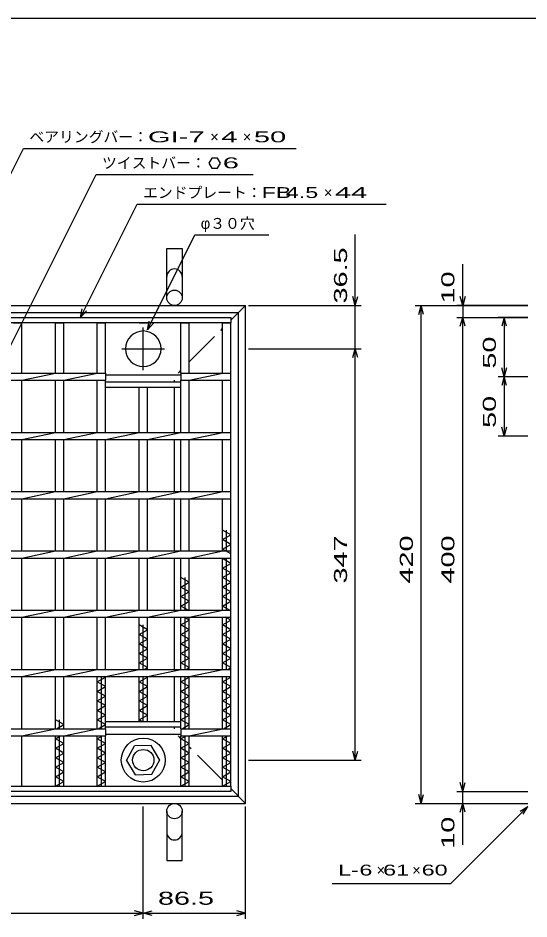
# Model space of a CAD drawing. Units: millimetres, scale not verified. Extents: x -910 to 866, y -641 to 527.
# Drawn here: x -407 to 23, y -233 to 527 of the extents above; entities that cross this region are included whole.
import ezdxf
from ezdxf.enums import TextEntityAlignment as Align

# ---------------------------------------------------------------- set-up
doc = ezdxf.new("R2010")
doc.units = ezdxf.units.MM
doc.header["$LTSCALE"] = 5
doc.linetypes.add('CHAIN', pattern=[18.5, 12, -1.5, 3.5, -1.5])
doc.linetypes.add('DASHED', pattern=[7.5, 6, -1.5])
for name, color, linetype, lineweight in [('0_2', 150, 'Continuous', 25), ('16', 3, 'Continuous', 25), ('19', 6, 'Continuous', 25), ('22', 4, 'Continuous', 25)]:
    doc.layers.add(name, color=color, linetype=linetype, lineweight=lineweight)
doc.styles.add('ベクトル', font='')
doc.styles.get('ベクトル').set_extended_font_data('ベクトル')

msp = doc.modelspace()

# ---------------------------------------------------------------- linework, layer by layer
at = {"layer": '0_2'}
msp.add_line((-864.5, 526.75), (865.5, 526.75), dxfattribs=at)
at = {"layer": '16'}
for p, q in [((-623, 274.25), (-228, 274.25)), ((-228, 274.25), (-228, 269.75)), ((-228, 269.75), (-623, 269.75)), ((-411.2, 269.75), (-404.2, 269.75)), ((-404.2, 227.25), (-404.2, 269.75)), ((-375.9, 227.25), (-375.9, 269.75)), ((-375.9, 269.75), (-368.9, 269.75)), ((-368.9, 227.25), (-368.9, 269.75)), ((-340.6, 227.25), (-340.6, 269.75)), ((-340.6, 269.75), (-333.6, 269.75)), ((-333.6, 227.25), (-333.6, 269.75)), ((-305.3, 269.75), (-298.3, 269.75)), ((-270, 227.25), (-270, 269.75)), ((-270, 269.75), (-263, 269.75)), ((-263, 227.25), (-263, 269.75)), ((-235, 227.25), (-235, 269.75)), ((-235, 269.75), (-228, 269.75)), ((-228, -121.25), (-228, 269.75)), ((-517.1, 227.25), (-333.6, 227.25)), ((-517.1, 221.25), (-333.6, 221.25)), ((-404.2, 221.25), (-375.9, 227.25)), ((-404.2, 177.25), (-404.2, 221.25)), ((-375.9, 177.25), (-375.9, 221.25)), ((-368.9, 221.25), (-340.6, 227.25)), ((-368.9, 177.25), (-368.9, 221.25)), ((-340.6, 177.25), (-340.6, 221.25)), ((-333.6, 227.25), (-333.6, 221.25)), ((-333.6, 225.75), (-270, 225.75)), ((-333.6, 177.25), (-333.6, 221.25)), ((-270, 227.25), (-228, 227.25)), ((-270, 227.25), (-270, 221.25)), ((-270, 221.25), (-228, 221.25)), ((-270, 177.25), (-270, 221.25)), ((-263, 221.25), (-234.7, 227.25)), ((-263, 177.25), (-263, 221.25)), ((-235, 177.25), (-235, 221.25)), ((-228, 221.25), (-228, 227.25)), ((-333.6, 219.75), (-270, 219.75)), ((-333.6, 215.25), (-333.6, 219.75)), ((-333.6, 215.25), (-270, 215.25)), ((-305.3, 177.25), (-305.3, 215.25)), ((-298.3, 177.25), (-298.3, 215.25)), ((-270, 215.25), (-270, 219.75)), ((-623, 177.25), (-228, 177.25)), ((-404.2, 171.25), (-375.9, 177.25)), ((-368.9, 171.25), (-340.6, 177.25)), ((-333.6, 171.25), (-305.3, 177.25)), ((-298.3, 171.25), (-270, 177.25)), ((-263, 171.25), (-234.7, 177.25)), ((-228, 171.25), (-228, 177.25)), ((-623, 171.25), (-228, 171.25)), ((-404.2, 127.25), (-404.2, 171.25)), ((-375.9, 127.25), (-375.9, 171.25)), ((-368.9, 127.25), (-368.9, 171.25)), ((-340.6, 127.25), (-340.6, 171.25)), ((-333.6, 127.25), (-333.6, 171.25)), ((-305.3, 127.25), (-305.3, 171.25)), ((-298.3, 127.25), (-298.3, 171.25)), ((-270, 127.25), (-270, 171.25)), ((-263, 127.25), (-263, 171.25)), ((-235, 127.25), (-235, 171.25)), ((-623, 127.25), (-228, 127.25)), ((-404.2, 121.25), (-375.9, 127.25)), ((-368.9, 121.25), (-340.6, 127.25)), ((-333.6, 121.25), (-305.3, 127.25)), ((-298.3, 121.25), (-270, 127.25)), ((-263, 121.25), (-234.7, 127.25)), ((-228, 121.25), (-228, 127.25)), ((-623, 121.25), (-228, 121.25)), ((-404.2, 77.25), (-404.2, 121.25)), ((-375.9, 77.25), (-375.9, 121.25)), ((-368.9, 77.25), (-368.9, 121.25)), ((-340.6, 77.25), (-340.6, 121.25)), ((-333.6, 77.25), (-333.6, 121.25)), ((-305.3, 77.25), (-305.3, 121.25)), ((-298.3, 77.25), (-298.3, 121.25)), ((-270, 77.25), (-270, 121.25)), ((-263, 77.25), (-263, 121.25)), ((-235, 77.25), (-235, 121.25)), ((-228, 90.75), (-235, 94.75)), ((-231.5, 77.25), (-231.5, 94.75)), ((-235, 86.75), (-228, 90.75)), ((-228, 82.75), (-235, 86.75)), ((-623, 77.25), (-228, 77.25)), ((-404.2, 71.25), (-375.9, 77.25)), ((-368.9, 71.25), (-340.6, 77.25)), ((-333.6, 71.25), (-305.3, 77.25)), ((-298.3, 71.25), (-270, 77.25)), ((-263, 71.25), (-234.7, 77.25)), ((-235, 78.75), (-228, 82.75)), ((-228, 74.75), (-235, 78.75)), ((-228, 71.25), (-228, 77.25)), ((-623, 71.25), (-228, 71.25)), ((-404.2, 27.25), (-404.2, 71.25)), ((-375.9, 27.25), (-375.9, 71.25)), ((-368.9, 27.25), (-368.9, 71.25)), ((-340.6, 27.25), (-340.6, 71.25)), ((-333.6, 27.25), (-333.6, 71.25)), ((-305.3, 27.25), (-305.3, 71.25)), ((-298.3, 27.25), (-298.3, 71.25)), ((-270, 27.25), (-270, 71.25)), ((-263, 27.25), (-263, 71.25)), ((-235, 27.25), (-235, 71.25)), ((-235, 70.75), (-234.125, 71.25)), ((-228, 66.75), (-235, 70.75)), ((-231.5, 27.25), (-231.5, 71.25)), ((-235, 62.75), (-228, 66.75)), ((-228, 58.75), (-235, 62.75)), ((-263, 50.75), (-270, 54.75)), ((-266.5, 27.25), (-266.5, 54.75)), ((-235, 54.75), (-228, 58.75)), ((-228, 50.75), (-235, 54.75)), ((-270, 46.75), (-263, 50.75)), ((-263, 42.75), (-270, 46.75)), ((-235, 46.75), (-228, 50.75)), ((-228, 42.75), (-235, 46.75)), ((-270, 38.75), (-263, 42.75)), ((-263, 34.75), (-270, 38.75)), ((-235, 38.75), (-228, 42.75)), ((-228, 34.75), (-235, 38.75)), ((-270, 30.75), (-263, 34.75)), ((-263.875, 27.25), (-270, 30.75)), ((-235, 30.75), (-228, 34.75)), ((-228, 26.75), (-235, 30.75)), ((-623, 27.25), (-228, 27.25)), ((-404.2, 21.25), (-375.9, 27.25)), ((-368.9, 21.25), (-340.6, 27.25)), ((-333.6, 21.25), (-305.3, 27.25)), ((-298.3, 21.25), (-270, 27.25)), ((-263, 21.25), (-234.7, 27.25)), ((-228, 21.25), (-228, 27.25)), ((-623, 21.25), (-228, 21.25)), ((-404.2, -22.75), (-404.2, 21.25)), ((-375.9, -22.75), (-375.9, 21.25)), ((-368.9, -22.75), (-368.9, 21.25)), ((-340.6, -22.75), (-340.6, 21.25)), ((-333.6, -22.75), (-333.6, 21.25)), ((-305.3, -22.75), (-305.3, 21.25)), ((-298.3, -22.75), (-298.3, 21.25)), ((-270, -22.75), (-270, 21.25)), ((-270, 14.75), (-263, 18.75)), ((-263, 18.75), (-267.375, 21.25)), ((-266.5, -22.75), (-266.5, 21.25)), ((-263, -22.75), (-263, 21.25)), ((-235, -22.75), (-235, 21.25)), ((-235, 14.75), (-228, 18.75)), ((-228, 18.75), (-232.375, 21.25)), ((-231.5, -22.75), (-231.5, 21.25)), ((-298.3, 10.75), (-305.3, 14.75)), ((-305.3, 6.75), (-298.3, 10.75)), ((-301.8, -22.75), (-301.8, 14.75)), ((-263, 10.75), (-270, 14.75)), ((-270, 6.75), (-263, 10.75)), ((-228, 10.75), (-235, 14.75)), ((-235, 6.75), (-228, 10.75)), ((-298.3, 2.75), (-305.3, 6.75)), ((-305.3, -1.25), (-298.3, 2.75)), ((-263, 2.75), (-270, 6.75)), ((-270, -1.25), (-263, 2.75)), ((-228, 2.75), (-235, 6.75)), ((-235, -1.25), (-228, 2.75)), ((-298.3, -5.25), (-305.3, -1.25)), ((-305.3, -9.25), (-298.3, -5.25)), ((-263, -5.25), (-270, -1.25)), ((-270, -9.25), (-263, -5.25)), ((-228, -5.25), (-235, -1.25)), ((-235, -9.25), (-228, -5.25)), ((-298.3, -13.25), (-305.3, -9.25)), ((-305.3, -17.25), (-298.3, -13.25)), ((-263, -13.25), (-270, -9.25)), ((-270, -17.25), (-263, -13.25)), ((-228, -13.25), (-235, -9.25)), ((-235, -17.25), (-228, -13.25)), ((-623, -22.75), (-228, -22.75)), ((-404.2, -28.75), (-375.9, -22.75)), ((-368.9, -28.75), (-340.6, -22.75)), ((-333.6, -28.75), (-305.3, -22.75)), ((-298.3, -21.25), (-305.3, -17.25)), ((-300.925, -22.75), (-298.3, -21.25)), ((-298.3, -28.75), (-270, -22.75)), ((-263, -21.25), (-270, -17.25)), ((-265.625, -22.75), (-263, -21.25)), ((-263, -28.75), (-234.7, -22.75)), ((-228, -21.25), (-235, -17.25)), ((-230.625, -22.75), (-228, -21.25)), ((-228, -28.75), (-228, -22.75)), ((-623, -28.75), (-228, -28.75)), ((-404.2, -72.75), (-404.2, -28.75)), ((-375.9, -72.75), (-375.9, -28.75)), ((-368.9, -72.75), (-368.9, -28.75)), ((-340.6, -72.75), (-340.6, -28.75)), ((-340.6, -33.25), (-333.6, -29.25)), ((-337.1, -72.75), (-337.1, -28.75)), ((-333.6, -29.25), (-334.475, -28.75)), ((-333.6, -72.75), (-333.6, -28.75)), ((-305.3, -66.75), (-305.3, -28.75)), ((-305.3, -33.25), (-298.3, -29.25)), ((-301.8, -66.75), (-301.8, -28.75)), ((-298.3, -29.25), (-299.175, -28.75)), ((-298.3, -66.75), (-298.3, -28.75)), ((-270, -72.75), (-270, -28.75)), ((-270, -33.25), (-263, -29.25)), ((-266.5, -72.75), (-266.5, -28.75)), ((-263, -29.25), (-263.875, -28.75)), ((-263, -72.75), (-263, -28.75)), ((-235, -72.75), (-235, -28.75)), ((-235, -33.25), (-228, -29.25)), ((-231.5, -72.75), (-231.5, -28.75)), ((-228, -29.25), (-228.875, -28.75)), ((-333.6, -37.25), (-340.6, -33.25)), ((-340.6, -41.25), (-333.6, -37.25)), ((-298.3, -37.25), (-305.3, -33.25)), ((-305.3, -41.25), (-298.3, -37.25)), ((-263, -37.25), (-270, -33.25)), ((-270, -41.25), (-263, -37.25)), ((-228, -37.25), (-235, -33.25)), ((-235, -41.25), (-228, -37.25)), ((-333.6, -45.25), (-340.6, -41.25)), ((-340.6, -49.25), (-333.6, -45.25)), ((-298.3, -45.25), (-305.3, -41.25)), ((-305.3, -49.25), (-298.3, -45.25)), ((-263, -45.25), (-270, -41.25)), ((-270, -49.25), (-263, -45.25)), ((-228, -45.25), (-235, -41.25)), ((-235, -49.25), (-228, -45.25)), ((-333.6, -53.25), (-340.6, -49.25)), ((-298.3, -53.25), (-305.3, -49.25)), ((-263, -53.25), (-270, -49.25)), ((-228, -53.25), (-235, -49.25)), ((-340.6, -57.25), (-333.6, -53.25)), ((-333.6, -61.25), (-340.6, -57.25)), ((-305.3, -57.25), (-298.3, -53.25)), ((-298.3, -61.25), (-305.3, -57.25)), ((-270, -57.25), (-263, -53.25)), ((-263, -61.25), (-270, -57.25)), ((-235, -57.25), (-228, -53.25)), ((-228, -61.25), (-235, -57.25)), ((-368.9, -69.25), (-375.9, -65.25)), ((-372.4, -72.75), (-372.4, -65.25)), ((-340.6, -65.25), (-333.6, -61.25)), ((-333.6, -69.25), (-340.6, -65.25)), ((-333.6, -66.75), (-270, -66.75)), ((-333.6, -71.25), (-333.6, -66.75)), ((-305.3, -65.25), (-298.3, -61.25)), ((-302.675, -66.75), (-305.3, -65.25)), ((-270, -65.25), (-263, -61.25)), ((-263, -69.25), (-270, -65.25)), ((-270, -71.25), (-270, -66.75)), ((-235, -65.25), (-228, -61.25)), ((-228, -69.25), (-235, -65.25)), ((-517.1, -72.75), (-333.6, -72.75)), ((-404.2, -78.75), (-375.9, -72.75)), ((-375.025, -72.75), (-368.9, -69.25)), ((-368.9, -78.75), (-340.6, -72.75)), ((-339.725, -72.75), (-333.6, -69.25)), ((-333.6, -71.25), (-270, -71.25)), ((-333.6, -72.75), (-333.6, -78.75)), ((-270, -72.75), (-228, -72.75)), ((-270, -72.75), (-270, -78.75)), ((-269.125, -72.75), (-263, -69.25)), ((-263, -78.75), (-234.7, -72.75)), ((-234.125, -72.75), (-228, -69.25)), ((-228, -78.75), (-228, -72.75)), ((-517.1, -78.75), (-333.6, -78.75)), ((-404.2, -121.25), (-404.2, -78.75)), ((-375.9, -121.25), (-375.9, -78.75)), ((-375.9, -81.25), (-371.525, -78.75)), ((-368.9, -85.25), (-375.9, -81.25)), ((-372.4, -121.25), (-372.4, -78.75)), ((-368.9, -121.25), (-368.9, -78.75)), ((-340.6, -121.25), (-340.6, -78.75)), ((-340.6, -81.25), (-336.225, -78.75)), ((-333.6, -85.25), (-340.6, -81.25)), ((-337.1, -121.25), (-337.1, -78.75)), ((-333.6, -77.25), (-270, -77.25)), ((-333.6, -121.25), (-333.6, -78.75)), ((-270, -78.75), (-228, -78.75)), ((-270, -121.25), (-270, -78.75)), ((-270, -81.25), (-265.625, -78.75)), ((-263, -85.25), (-270, -81.25)), ((-266.5, -121.25), (-266.5, -78.75)), ((-263, -121.25), (-263, -78.75)), ((-235, -121.25), (-235, -78.75)), ((-235, -81.25), (-230.625, -78.75)), ((-228, -85.25), (-235, -81.25)), ((-231.5, -121.25), (-231.5, -78.75)), ((-375.9, -89.25), (-368.9, -85.25)), ((-368.9, -93.25), (-375.9, -89.25)), ((-340.6, -89.25), (-333.6, -85.25)), ((-333.6, -93.25), (-340.6, -89.25)), ((-315.796, -99.592), (-309.094, -87.3)), ((-295.098, -86.958), (-309.094, -87.3)), ((-287.8, -99.25), (-295.098, -86.958)), ((-270, -89.25), (-263, -85.25)), ((-263, -93.25), (-270, -89.25)), ((-235, -89.25), (-228, -85.25)), ((-228, -93.25), (-235, -89.25)), ((-375.9, -97.25), (-368.9, -93.25)), ((-368.9, -101.25), (-375.9, -97.25)), ((-340.6, -97.25), (-333.6, -93.25)), ((-333.6, -101.25), (-340.6, -97.25)), ((-270, -97.25), (-263, -93.25)), ((-263, -101.25), (-270, -97.25)), ((-235, -97.25), (-228, -93.25)), ((-228, -101.25), (-235, -97.25)), ((-375.9, -105.25), (-368.9, -101.25)), ((-368.9, -109.25), (-375.9, -105.25)), ((-340.6, -105.25), (-333.6, -101.25)), ((-333.6, -109.25), (-340.6, -105.25)), ((-315.796, -99.592), (-308.502, -111.542)), ((-294.506, -111.2), (-287.804, -98.908)), ((-270, -105.25), (-263, -101.25)), ((-263, -109.25), (-270, -105.25)), ((-235, -105.25), (-228, -101.25)), ((-228, -109.25), (-235, -105.25)), ((-375.9, -113.25), (-368.9, -109.25)), ((-368.9, -117.25), (-375.9, -113.25)), ((-340.6, -113.25), (-333.6, -109.25)), ((-333.6, -117.25), (-340.6, -113.25)), ((-308.502, -111.542), (-294.506, -111.2)), ((-270, -113.25), (-263, -109.25)), ((-263, -117.25), (-270, -113.25)), ((-235, -113.25), (-228, -109.25)), ((-228, -117.25), (-235, -113.25)), ((-623, -121.25), (-228, -121.25)), ((-411.2, -121.25), (-404.2, -121.25)), ((-375.9, -121.25), (-368.9, -117.25)), ((-375.9, -121.25), (-368.9, -121.25)), ((-340.6, -121.25), (-333.6, -117.25)), ((-340.6, -121.25), (-333.6, -121.25)), ((-305.3, -121.25), (-298.3, -121.25)), ((-270, -121.25), (-263, -117.25)), ((-270, -121.25), (-263, -121.25)), ((-235, -121.25), (-228, -117.25)), ((-235, -121.25), (-228, -121.25)), ((-228, -121.25), (-228, -125.75)), ((-228, -125.75), (-623, -125.75))]:
    msp.add_line(p, q, dxfattribs=at)
at = {"layer": '16', "linetype": 'CHAIN'}
for p, q in [((-301.8, 229.75), (-301.8, 265.75)), ((-319.8, 247.75), (-283.8, 247.75))]:
    msp.add_line(p, q, dxfattribs=at)
at = {"layer": '16'}
for radius in [18.5, 9]:
    msp.add_circle((-301.8, -99.25), radius, dxfattribs=at)
for start, end in [(90, 270), (270, 90)]:
    msp.add_arc((-301.8, 247.75), 15, start, end, dxfattribs=at)
at = {"layer": '19'}
for p, q in [((-282, 290.75), (-282, 332.37)), ((-282, 332.37), (-269, 332.37)), ((-269, 332.37), (-269, 290.75)), ((-635.5, 284.25), (-215.5, 284.25)), ((-215.5, -135.75), (-215.5, 284.25)), ((-629.5, 278.25), (-221.5, 278.25)), ((-221.5, -129.75), (-221.5, 278.25)), ((-275.5, 177.25), (-275.5, 215.25)), ((-275.5, 127.25), (-275.5, 171.25)), ((-275.5, 77.25), (-275.5, 121.25)), ((-275.5, 27.25), (-275.5, 71.25)), ((-275.5, -22.75), (-275.5, 21.25)), ((-275.5, -66.75), (-275.5, -28.75)), ((-635.5, -135.75), (-215.5, -135.75)), ((-629.5, -129.75), (-221.5, -129.75)), ((-282, -142.25), (-282, -183.87)), ((-269, -183.87), (-269, -142.25)), ((-282, -183.87), (-269, -183.87))]:
    msp.add_line(p, q, dxfattribs=at)
at = {"layer": '19', "linetype": 'DASHED'}
for p, q in [((-228, 271.75), (-215.5, 284.25)), ((-263, 236.75), (-235, 264.75)), ((-272.5, 227.25), (-270, 229.75)), ((-275.5, 219.75), (-275.5, 221.25)), ((-275.5, -72.75), (-275.5, -71.25)), ((-270, -81.25), (-272.5, -78.75)), ((-235, -116.25), (-263, -88.25)), ((-215.5, -135.75), (-228, -123.25))]:
    msp.add_line(p, q, dxfattribs=at)
at = {"layer": '19'}
for centre in [(-275.5, 290.75), (-275.5, -142.25)]:
    msp.add_circle(centre, 6.5, dxfattribs=at)
for centre, start, end in [((-275.5, 308.59), 0, 180), ((-275.5, -160.09), 180, 0)]:
    msp.add_arc(centre, 6.5, start, end, dxfattribs=at)
at = {"layer": '22'}
for p, q in [((-510.1, 202.25), (-402.85, 416.75)), ((-402.85, 416.75), (-172.85, 416.75)), ((-244.1, 408.633), (-246.6, 404.302)), ((-246.6, 404.302), (-244.1, 399.972)), ((-239.1, 408.633), (-244.1, 408.633)), ((-236.6, 404.25), (-239.1, 408.633)), ((-239.1, 399.972), (-236.6, 404.302)), ((-244.1, 399.972), (-239.1, 399.972)), ((-425.35, 227.25), (-341.6, 394.75)), ((-341.6, 394.75), (-209.1, 394.75)), ((-354.75, 274.25), (-307, 369.75)), ((-307, 369.75), (-97, 369.75)), ((-298.3, 263.75), (-258.3, 343.75)), ((-258.3, 343.75), (-195.8, 343.75)), ((-123, 284.25), (-123, 344.25)), ((-32.5, 284.25), (-32.5, 319.25)), ((-123, 284.25), (-125, 291.75)), ((-123, 284.25), (-121, 291.75)), ((-32.5, 284.25), (-34.5, 291.75)), ((-30.5, 291.75), (-32.5, 284.25)), ((-354.75, 274.25), (-353.25, 281.55)), ((-213, 284.25), (-118, 284.25)), ((-123, 247.75), (-123, 284.25)), ((-72.5, 284.25), (22.5, 284.25)), ((-69.5, 276.75), (-67.5, 284.25)), ((-65.5, 276.75), (-67.5, 284.25)), ((-67.5, -135.75), (-67.5, 284.25)), ((22.5, 284.25), (-37.5, 284.25)), ((-32.5, 284.25), (-32.5, 274.25)), ((-354.75, 274.25), (-349.75, 279.75)), ((-37.5, 274.25), (22.5, 274.25)), ((-34.5, 266.75), (-32.5, 274.25)), ((-30.5, 266.75), (-32.5, 274.25)), ((-32.5, -125.75), (-32.5, 274.25)), ((22.5, 274.25), (-2.5, 274.25)), ((2.5, 274.25), (0.5, 266.75)), ((4.5, 266.75), (2.5, 274.25)), ((2.5, 274.25), (2.5, 224.25)), ((-298.3, 263.75), (-296.8, 271.05)), ((-298.3, 263.75), (-293.3, 269.25)), ((-213, 247.75), (-118, 247.75)), ((-125, 240.25), (-123, 247.75)), ((-121, 240.25), (-123, 247.75)), ((-123, -99.25), (-123, 247.75)), ((2.5, 224.25), (0.5, 231.75)), ((4.5, 231.75), (2.5, 224.25)), ((-2.5, 224.25), (22.5, 224.25)), ((2.5, 224.25), (0.5, 216.75)), ((4.5, 216.75), (2.5, 224.25)), ((2.5, 224.25), (2.5, 174.25)), ((2.5, 174.25), (0.5, 181.75)), ((4.5, 181.75), (2.5, 174.25)), ((-2.5, 174.25), (22.5, 174.25)), ((-123, -99.25), (-125, -91.75)), ((-123, -99.25), (-121, -91.75)), ((-213, -99.25), (-118, -99.25)), ((-32.5, -125.75), (-34.5, -118.25)), ((-32.5, -125.75), (-30.5, -118.25)), ((-67.5, -135.75), (-69.5, -128.25)), ((-67.5, -135.75), (-65.5, -128.25)), ((-37.5, -125.75), (22.5, -125.75)), ((-32.5, -135.75), (-32.5, -125.75)), ((-72.5, -135.75), (22.5, -135.75)), ((-37.5, -135.75), (22.5, -135.75)), ((-34.5, -143.25), (-32.5, -135.75)), ((-30.5, -143.25), (-32.5, -135.75)), ((-32.5, -170.75), (-32.5, -135.75)), ((-301.8, -233.25), (-301.8, -138.25)), ((-215.5, -233.25), (-215.5, -138.25)), ((-42.5, -203.25), (22.5, -138.25)), ((16, -142.25), (22.5, -138.25)), ((18.5, -144.75), (22.5, -138.25)), ((-142.5, -203.25), (-42.5, -203.25)), ((-301.8, -228.25), (-309.3, -226.25)), ((-301.8, -228.25), (-294.3, -226.25)), ((-215.5, -228.25), (-223, -226.25)), ((-548.9, -228.25), (-301.8, -228.25)), ((-309.3, -230.25), (-301.8, -228.25)), ((-294.3, -230.25), (-301.8, -228.25)), ((-301.8, -228.25), (-215.5, -228.25)), ((-223, -230.25), (-215.5, -228.25))]:
    msp.add_line(p, q, dxfattribs=at)

# ---------------------------------------------------------------- texts
at = {"layer": '22', "color": 2, "style": 'ベクトル'}
for s, p in [('ベアリングバー：', (-397.85, 426.5)), ('×', (-245.35, 426.5)), ('×', (-217.85, 426.5)), ('ツイストバー：', (-336.6, 404.5)), ('エンドプレート：', (-302, 379.5)), ('×', (-149.5, 379.5)), ('φ３０穴', (-253.3, 353.5)), ('×', (-105, -192)), ('×', (-75, -192))]:
    msp.add_text(s, height=9.164, dxfattribs=at).set_placement(p, align=Align.MIDDLE_LEFT)
for s, height, width, p in [('GI-', 9.164, 2, (-297.85, 426.5)), (' 7 ', 9.164, 2, (-270.35, 426.5)), (' 4 ', 9.164, 2, (-242.85, 426.5)), (' 50 ', 9.164, 2, (-215.35, 426.5)), (' 6 ', 9.164, 2, (-241.6, 404.552)), ('FB', 9.164, 1.6, (-202, 379.5)), (' 4.5 ', 9.164, 1.6, (-187, 379.5)), (' 44 ', 9.164, 2, (-147, 379.5)), ('L-', 9.164, 1.6, (-137.5, -192)), (' 6 ', 9.164, 1.6, (-125, -192)), (' 61 ', 9.164, 1.6, (-105, -192)), (' 60 ', 9.164, 1.6, (-72.5, -192)), (' 86.5 ', 11, 1.65, (-296.15, -215.75))]:
    msp.add_text(s, height=height, dxfattribs=dict(at, width=width)).set_placement(p, align=Align.MIDDLE_LEFT)
at = {"layer": '22', "color": 2, "style": 'ベクトル', "width": 1.65}
for s, p in [(' 36.5 ', (-135.5, 279.25)), (' 10 ', (-45, 279.25)), (' 50 ', (-10, 224.25)), (' 50 ', (-10, 174.25)), (' 347 ', (-135.5, 43)), (' 420 ', (-80, 43)), (' 400 ', (-45, 43)), (' 10 ', (-45, -180.75))]:
    msp.add_text(s, height=11, rotation=90, dxfattribs=at).set_placement(p, align=Align.MIDDLE_LEFT)

doc.saveas('drawing.dxf')
